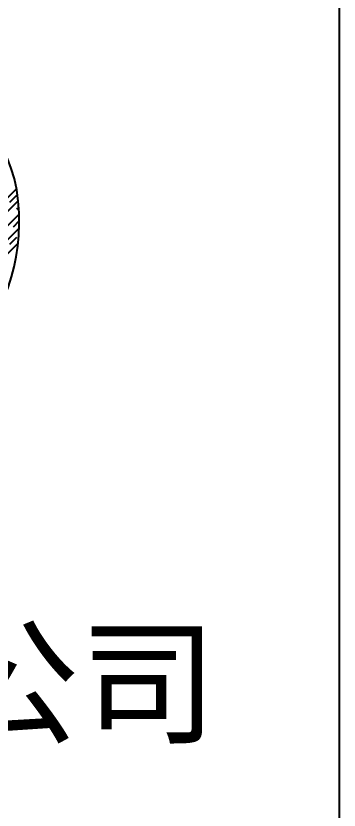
# Model space of a CAD drawing. Header units: millimetres. Extents: x 3916 to 6020, y 1867 to 2649.
# Drawn here: x 4883.7 to 4904.7, y 1990.1 to 2041.9 of the extents above; entities that cross this region are included whole.
import ezdxf

# ---------------------------------------------------------------- set-up
doc = ezdxf.new("R2010")
doc.units = ezdxf.units.MM
doc.layers.add('layer 1', color=7, linetype='Continuous')
doc.layers.add('图层1', color=6, linetype='Continuous', lineweight=5)
doc.styles.add('宋体', font='')
doc.styles.get('宋体').set_extended_font_data('SimSun')

# ---------------------------------------------------------------- blocks, each defined once
blk = doc.blocks.new('002')
at = {"color": 1, "lineweight": -3}
for p, q in [((57777.192, 37278.167), (57786.494, 37287.468)), ((57785.825, 37286.094), (57786.532, 37286.801)), ((57777.496, 37277.056), (57786.669, 37286.229)), ((57786.532, 37285.387), (57786.724, 37285.579)), ((57777.733, 37275.879), (57786.759, 37284.905)), ((57786.178, 37283.619), (57786.773, 37284.214)), ((57777.888, 37274.619), (57786.762, 37283.494)), ((57777.935, 37273.253), (57786.654, 37281.972)), ((57785.825, 37281.851), (57786.532, 37282.559)), ((57786.532, 37281.144), (57786.55, 37281.162))]:
    blk.add_line(p, q, dxfattribs=at)
at = {"layer": 'layer 1', "color": 1}
blk.add_open_spline([(57710.879, 37297.602), (57710.879, 37297.602), (57732.477, 37302.102), (57751.359, 37301.952), (57751.359, 37301.952), (57770.241, 37301.802), (57785.413, 37298.877), (57786.671, 37286.201), (57786.671, 37286.201), (57787.93, 37273.526), (57777.131, 37265.201), (57774.68, 37264.826), (57774.68, 37264.826), (57774.68, 37264.826), (57781.239, 37270.976), (57775.74, 37281.701), (57775.74, 37281.701), (57775.74, 37281.701), (57775.408, 37279.601), (57773.355, 37279.376), (57773.355, 37279.376), (57773.355, 37279.376), (57777.661, 37276.526), (57775.74, 37272.926), (57775.74, 37272.926), (57773.818, 37269.326), (57766.133, 37268.126), (57760.237, 37268.126), (57760.237, 37268.126), (57754.34, 37268.126), (57747.781, 37268.051), (57747.781, 37268.051), (57747.781, 37268.051), (57747.781, 37268.051), (57751.823, 37290.102), (57751.823, 37290.102), (57751.823, 37290.102), (57751.823, 37290.102), (57763.152, 37290.102), (57763.152, 37290.102), (57763.152, 37290.102), (57763.152, 37290.102), (57751.558, 37296.102), (57710.879, 37297.602)], degree=3, knots=[0, 0, 0, 0, 0.090909, 0.090909, 0.090909, 0.090909, 0.181818, 0.181818, 0.181818, 0.181818, 0.272727, 0.272727, 0.272727, 0.272727, 0.363636, 0.363636, 0.363636, 0.363636, 0.454545, 0.454545, 0.454545, 0.454545, 0.545455, 0.545455, 0.545455, 0.545455, 0.636364, 0.636364, 0.636364, 0.636364, 0.727273, 0.727273, 0.727273, 0.727273, 0.818182, 0.818182, 0.818182, 0.818182, 0.909091, 0.909091, 0.909091, 0.909091, 1, 1, 1, 1], dxfattribs=at)
blk = doc.blocks.new('A$C765A0FFE')
at = {"color": 0, "lineweight": -3}
blk.add_line((1373.63, 969.341), (1373.63, 17.887), dxfattribs=at)
at = {"lineweight": -3, "xscale": 0.8943738727096291, "yscale": 0.8943738727096291, "zscale": 0.8943738727084256}
blk.add_blockref('002', (-50338.261, -33220.864), dxfattribs=at)
at = {"layer": '图层1', "color": 0, "linetype": 'ByBlock', "lineweight": -3, "style": '宋体'}
blk.add_text('二工防爆科技股份有限公司', height=9.15083, dxfattribs=at).set_placement((1212.859, 78.793))
blk = doc.blocks.new('A$C4B561680')
blk.add_blockref('A$C765A0FFE', (0, 0))

msp = doc.modelspace()

# ---------------------------------------------------------------- block references
at = {"xscale": 0.7200000000000001, "yscale": 0.7200000000000001, "zscale": 0.7200000000000001}
msp.add_blockref('A$C4B561680', (3915.723, 1938.4), dxfattribs=at)

doc.saveas('drawing.dxf')
